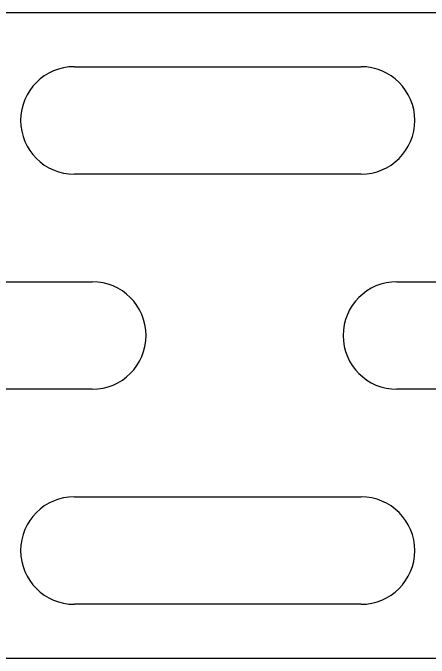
# Model space of a CAD drawing. Header units: millimetres. Extents: x 9332 to 13832, y 185 to 4585.
# Drawn here: x 10719.9 to 10836, y 2295.2 to 2475.2 of the extents above; entities that cross this region are included whole.
import ezdxf

# ---------------------------------------------------------------- set-up
doc = ezdxf.new("R2010")
doc.units = ezdxf.units.MM
doc.layers.add('AM_4', color=3, linetype='Continuous', lineweight=25)

msp = doc.modelspace()

# ---------------------------------------------------------------- linework, layer by layer
at = {"layer": 'AM_4'}
for p, q in [((11072.03, 2475.21), (10662.03, 2475.21)), ((10737.03, 2460.21), (10817.03, 2460.21)), ((10817.03, 2430.21), (10737.03, 2430.21)), ((10692.03, 2400.21), (10742.03, 2400.21)), ((10827.03, 2400.21), (10907.03, 2400.21)), ((10742.03, 2370.21), (10692.03, 2370.21)), ((10907.03, 2370.21), (10827.03, 2370.21)), ((10737.03, 2340.21), (10817.03, 2340.21)), ((10817.03, 2310.21), (10737.03, 2310.21)), ((10662.03, 2295.21), (11072.03, 2295.21))]:
    msp.add_line(p, q, dxfattribs=at)
for centre, start, end in [((10737.03, 2445.21), 90, 270), ((10817.03, 2445.21), 270, 90), ((10742.03, 2385.21), 270, 90), ((10827.03, 2385.21), 90, 270), ((10737.03, 2325.21), 90, 270), ((10817.03, 2325.21), 270, 90)]:
    msp.add_arc(centre, 15, start, end, dxfattribs=at)

doc.saveas('drawing.dxf')
